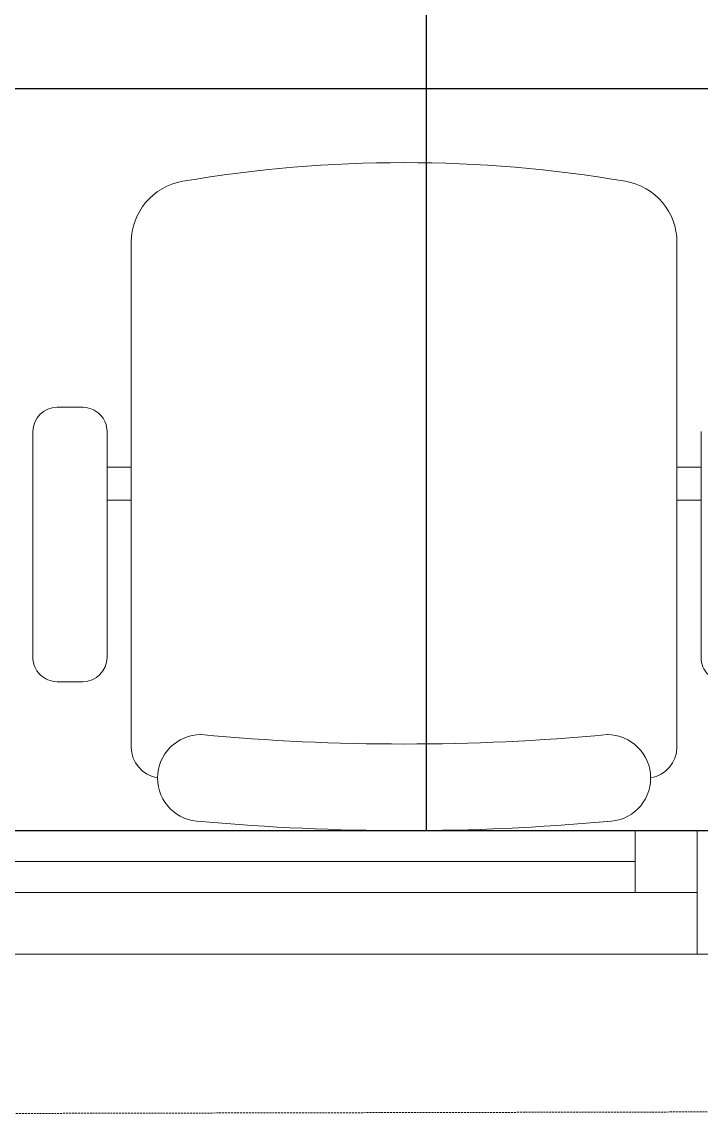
# Model space of a CAD drawing. Extents: x -12260 to 57327, y -29287 to 19916.
# Drawn here: x 26419 to 26968, y -13060 to -12176 of the extents above; entities that cross this region are included whole.
import ezdxf

# ---------------------------------------------------------------- set-up
doc = ezdxf.new("R2010")
doc.units = 0
doc.header["$LTSCALE"] = 0.25
doc.linetypes.add('01-First Floor-FUR$0$HIDDEN', pattern=[9.525, 6.35, -3.175])
doc.linetypes.add('DASHDOT', pattern=[25.4, 12.7, -6.35, 0, -6.35])
for name, color, linetype, lineweight in [('01-First Floor-FUR$0$Aluminum', 251, 'Continuous', 5), ('01-First Floor-FUR$0$LOADING', 253, 'Continuous', 5), ('01-First Floor-FUR$0$NEW Wall', 166, 'Continuous', 5), ('01-First Floor-FUR$0$Proj', 251, 'Continuous', 5), ('E-LITE-CLNG-CNDT', 6, 'DASHDOT', 35)]:
    doc.layers.add(name, color=color, linetype=linetype, lineweight=lineweight)
doc.layers.add('01-First Floor-FUR$0$FALSE CEILING', color=251, linetype='Continuous')

# ---------------------------------------------------------------- blocks, each defined once
blk = doc.blocks.new('*X119')
at = {"color": 0}
for p, q in [((5, 3), (5, 3)), ((5, 3), (5, 3)), ((5, 3), (5, 3)), ((5, 3), (5, 3)), ((5, 3), (5, 3)), ((5, 3), (5, 3)), ((5, 3), (5, 3)), ((5, 3), (5, 3)), ((5, 3), (5, 3)), ((5, 3), (5, 3)), ((5, 3), (5, 3)), ((5, 3), (5, 3)), ((5, 3), (5, 3)), ((5, 3), (5, 3)), ((5, 3), (5, 3)), ((5, 3), (5, 3)), ((5, 3), (5, 3)), ((5, 3), (5, 3)), ((5, 3), (5, 3)), ((5, 3), (5, 3)), ((5, 3), (5, 3)), ((5, 3), (5, 3)), ((5, 3), (5, 3)), ((5, 3), (5, 3)), ((5, 3), (5, 3)), ((5, 3), (5, 3)), ((5, 3), (5, 3)), ((5, 3), (5, 3)), ((5, 3), (5, 3)), ((5, 3), (5, 3)), ((5, 3), (5, 3)), ((5, 3), (5, 3)), ((5, 3), (5, 3)), ((5, 3), (5, 3)), ((5, 3), (5, 3)), ((5, 3), (5, 3)), ((5, 3), (5, 3)), ((5, 3), (5, 3)), ((5, 3), (5, 3)), ((5, 3), (5, 3)), ((5, 3), (5, 3)), ((5, 3), (5, 3)), ((5, 3), (5, 3)), ((5, 3), (5, 3)), ((5, 3), (5, 3)), ((5, 3), (5, 3)), ((5, 3), (5, 3)), ((5, 3), (5, 3)), ((5, 3), (5, 3)), ((5, 3), (5, 3)), ((5, 3), (5, 3)), ((5, 3), (5, 3)), ((5, 3), (5, 3)), ((5, 3), (5, 3)), ((5, 3), (5, 3)), ((5, 3), (5, 3)), ((5, 3), (5, 3)), ((5, 3), (5, 3)), ((5, 3), (5, 3)), ((5, 3), (5, 3)), ((5, 3), (5, 3)), ((5, 3), (5, 3)), ((5, 3), (5, 3)), ((5, 3), (5, 3)), ((5, 3), (5, 3)), ((5, 3), (5, 3)), ((6, 3), (5, 3)), ((5, 3), (5, 3)), ((6, 3), (5, 3)), ((5, 3), (5, 3)), ((6, 3), (5, 3)), ((5, 3), (5, 3)), ((6, 3), (5, 3)), ((5, 3), (5, 3)), ((5, 3), (5, 3)), ((5, 3), (5, 3)), ((5, 3), (5, 3)), ((5, 3), (5, 3)), ((5, 3), (5, 3)), ((5, 3), (5, 3)), ((5, 3), (5, 3)), ((5, 3), (5, 3)), ((5, 3), (5, 3)), ((5, 3), (5, 3)), ((5, 3), (5, 3)), ((5, 3), (5, 3)), ((5, 3), (5, 3)), ((5, 3), (5, 3)), ((5, 3), (5, 3)), ((5, 3), (5, 3)), ((5, 3), (5, 3)), ((5, 3), (5, 3)), ((5, 3), (5, 3)), ((5, 3), (5, 3)), ((5, 3), (5, 3)), ((5, 3), (5, 3)), ((6, 3), (6, 3)), ((6, 3), (6, 3)), ((6, 3), (6, 3)), ((6, 3), (6, 3)), ((6, 3), (6, 3)), ((6, 3), (6, 3)), ((6, 3), (6, 3)), ((6, 3), (6, 3)), ((6, 3), (6, 3)), ((6, 3), (6, 3)), ((6, 3), (6, 3)), ((6, 3), (6, 3)), ((6, 3), (6, 3)), ((6, 3), (6, 3)), ((6, 3), (6, 3)), ((6, 3), (6, 3)), ((6, 3), (6, 3)), ((6, 3), (6, 3)), ((6, 3), (6, 3)), ((6, 3), (6, 3)), ((6, 3), (6, 3)), ((6, 3), (6, 3)), ((6, 3), (6, 3)), ((6, 3), (6, 3)), ((6, 3), (6, 3)), ((6, 3), (6, 3)), ((6, 3), (6, 3)), ((6, 3), (6, 3)), ((6, 3), (6, 3)), ((6, 3), (6, 3)), ((6, 3), (6, 3)), ((6, 3), (6, 3)), ((6, 3), (6, 3)), ((6, 3), (6, 3)), ((6, 3), (6, 3)), ((6, 3), (6, 3)), ((6, 3), (6, 3)), ((6, 3), (6, 3)), ((6, 3), (6, 3)), ((6, 3), (6, 3)), ((6, 3), (6, 3)), ((6, 3), (6, 3)), ((6, 3), (6, 3)), ((6, 3), (6, 3)), ((6, 3), (6, 3)), ((6, 3), (6, 3)), ((6, 3), (6, 3)), ((6, 3), (6, 3)), ((6, 3), (6, 3)), ((6, 3), (6, 3)), ((6, 3), (6, 3)), ((6, 3), (6, 3)), ((6, 3), (6, 3)), ((6, 3), (6, 3)), ((6, 3), (6, 3)), ((6, 3), (6, 3)), ((6, 3), (6, 3)), ((6, 3), (6, 3)), ((6, 3), (6, 3)), ((6, 3), (6, 3)), ((6, 3), (6, 3)), ((6, 3), (6, 3)), ((6, 3), (6, 3)), ((6, 3), (6, 3)), ((6, 3), (6, 3)), ((6, 3), (6, 3)), ((6, 3), (6, 3)), ((6, 3), (6, 3)), ((6, 3), (6, 3)), ((6, 3), (6, 3)), ((6, 3), (6, 3)), ((6, 3), (6, 3)), ((6, 3), (6, 3)), ((6, 3), (6, 3)), ((6, 3), (6, 3)), ((6, 3), (6, 3)), ((6, 3), (6, 3)), ((6, 3), (6, 3)), ((6, 3), (6, 3)), ((6, 3), (6, 3)), ((6, 3), (6, 3)), ((6, 3), (6, 3)), ((6, 3), (6, 3)), ((6, 3), (6, 3)), ((6, 3), (6, 3)), ((6, 3), (6, 3)), ((6, 3), (6, 3)), ((6, 3), (6, 3)), ((6, 3), (6, 3)), ((6, 3), (6, 3)), ((6, 3), (6, 3)), ((6, 3), (6, 3)), ((6, 3), (6, 3)), ((6, 3), (6, 3)), ((6, 3), (6, 3)), ((6, 3), (6, 3)), ((6, 3), (6, 3)), ((6, 3), (6, 3)), ((6, 3), (6, 3)), ((6, 3), (6, 3)), ((6, 3), (6, 3)), ((6, 3), (6, 3)), ((6, 3), (6, 3)), ((6, 3), (6, 3)), ((6, 3), (6, 3)), ((6, 3), (6, 3)), ((6, 3), (6, 3)), ((6, 3), (6, 3)), ((6, 3), (6, 3)), ((6, 3), (6, 3)), ((6, 3), (6, 3)), ((6, 3), (6, 3)), ((6, 3), (6, 3)), ((6, 3), (6, 3)), ((6, 3), (6, 3)), ((6, 3), (6, 3)), ((6, 3), (6, 3)), ((6, 3), (6, 3)), ((6, 3), (6, 3)), ((6, 3), (6, 3)), ((6, 3), (6, 3)), ((6, 3), (6, 3)), ((6, 3), (6, 3)), ((6, 3), (6, 3)), ((6, 3), (6, 3)), ((6, 3), (6, 3)), ((6, 3), (6, 3)), ((6, 3), (6, 3)), ((6, 3), (6, 3)), ((6, 3), (6, 3)), ((6, 3), (6, 3)), ((6, 3), (6, 3)), ((6, 3), (6, 3)), ((6, 3), (6, 3)), ((6, 3), (6, 3)), ((6, 3), (6, 3)), ((6, 3), (6, 3)), ((6, 3), (6, 3)), ((6, 3), (6, 3)), ((6, 3), (6, 3)), ((6, 3), (6, 3)), ((6, 3), (6, 3)), ((6, 3), (6, 3)), ((6, 3), (6, 3)), ((6, 3), (6, 3)), ((6, 3), (6, 3)), ((6, 3), (6, 3)), ((6, 3), (6, 3)), ((6, 3), (6, 3)), ((6, 3), (6, 3)), ((6, 3), (6, 3)), ((6, 3), (6, 3)), ((6, 3), (6, 3)), ((6, 3), (6, 3)), ((6, 3), (6, 3)), ((6, 3), (6, 3)), ((6, 3), (6, 3)), ((6, 3), (6, 3)), ((6, 3), (6, 3)), ((6, 3), (6, 3)), ((6, 3), (6, 3)), ((6, 3), (6, 3)), ((6, 3), (6, 3)), ((6, 3), (6, 3)), ((6, 3), (6, 3)), ((6, 3), (6, 3)), ((6, 3), (6, 3)), ((6, 3), (6, 3)), ((6, 3), (6, 3)), ((6, 3), (6, 3)), ((6, 3), (6, 3)), ((6, 3), (6, 3)), ((6, 3), (6, 3)), ((6, 3), (6, 3)), ((6, 3), (6, 3)), ((6, 3), (6, 3)), ((6, 3), (6, 3)), ((6, 3), (6, 3)), ((6, 3), (6, 3)), ((6, 3), (6, 3)), ((6, 3), (6, 3)), ((6, 3), (6, 3)), ((6, 3), (6, 3)), ((6, 3), (6, 3)), ((6, 3), (6, 3)), ((6, 3), (6, 3)), ((6, 3), (6, 3)), ((6, 3), (6, 3)), ((6, 3), (6, 3)), ((6, 3), (6, 3)), ((6, 3), (6, 3)), ((6, 3), (6, 3)), ((6, 3), (6, 3)), ((6, 3), (6, 3)), ((6, 3), (6, 3)), ((6, 3), (6, 3)), ((6, 3), (6, 3)), ((6, 3), (6, 3)), ((6, 3), (6, 3)), ((6, 3), (6, 3)), ((6, 3), (6, 3)), ((6, 3), (6, 3)), ((6, 3), (6, 3)), ((6, 3), (6, 3)), ((6, 3), (5, 3)), ((6, 3), (5, 3)), ((6, 3), (5, 3)), ((6, 3), (5, 3)), ((6, 3), (5, 3)), ((6, 3), (6, 3)), ((6, 3), (6, 3)), ((6, 3), (6, 3)), ((6, 3), (6, 3)), ((6, 3), (6, 3)), ((6, 3), (6, 3)), ((6, 3), (6, 3)), ((6, 3), (6, 3)), ((6, 3), (6, 3)), ((6, 3), (6, 3)), ((6, 3), (6, 3)), ((6, 3), (6, 3)), ((6, 3), (6, 3)), ((6, 3), (6, 3)), ((6, 3), (6, 3)), ((6, 3), (6, 3)), ((6, 3), (6, 3)), ((6, 3), (6, 3)), ((6, 3), (6, 3)), ((6, 3), (6, 3)), ((6, 3), (6, 3)), ((6, 3), (6, 3)), ((6, 3), (6, 3)), ((6, 3), (6, 3)), ((6, 3), (6, 3)), ((6, 3), (6, 3)), ((6, 3), (6, 3)), ((6, 3), (6, 3)), ((6, 3), (6, 3)), ((6, 3), (6, 3)), ((6, 3), (6, 3)), ((6, 3), (6, 3)), ((6, 3), (6, 3)), ((6, 3), (6, 3)), ((6, 3), (6, 3)), ((6, 3), (6, 3)), ((6, 3), (6, 3)), ((6, 3), (6, 3)), ((6, 3), (6, 3)), ((6, 3), (6, 3)), ((6, 3), (6, 3)), ((6, 3), (6, 3)), ((6, 3), (6, 3)), ((6, 3), (6, 3)), ((6, 3), (6, 3)), ((6, 3), (6, 3)), ((6, 3), (6, 3)), ((6, 3), (6, 3)), ((6, 3), (6, 3)), ((6, 3), (6, 3)), ((6, 3), (6, 3)), ((6, 3), (6, 3)), ((6, 3), (6, 3)), ((6, 3), (6, 3)), ((6, 3), (6, 3)), ((6, 3), (6, 3)), ((6, 3), (6, 3)), ((6, 3), (6, 3)), ((6, 3), (6, 3)), ((6, 3), (6, 3)), ((6, 3), (6, 3)), ((6, 3), (6, 3)), ((6, 3), (6, 3)), ((6, 3), (6, 3)), ((6, 3), (6, 3)), ((6, 3), (6, 3)), ((6, 3), (6, 3)), ((6, 3), (6, 3)), ((6, 3), (6, 3)), ((6, 3), (6, 3)), ((6, 3), (6, 3)), ((6, 3), (6, 3)), ((6, 3), (6, 3)), ((6, 3), (6, 3)), ((6, 3), (6, 3)), ((6, 3), (6, 3)), ((6, 3), (6, 3)), ((6, 3), (6, 3)), ((6, 3), (6, 3)), ((6, 3), (6, 3)), ((6, 3), (6, 3)), ((6, 3), (6, 3)), ((6, 3), (6, 3)), ((6, 3), (6, 3)), ((6, 3), (6, 3)), ((6, 3), (6, 3)), ((6, 3), (6, 3)), ((6, 3), (6, 3)), ((6, 3), (6, 3)), ((6, 3), (6, 3)), ((6, 3), (6, 3)), ((6, 3), (6, 3)), ((6, 3), (6, 3)), ((6, 3), (6, 3)), ((6, 3), (6, 3)), ((6, 3), (6, 3)), ((6, 3), (6, 3)), ((6, 3), (6, 3)), ((6, 3), (6, 3)), ((6, 3), (6, 3)), ((6, 3), (6, 3)), ((6, 3), (6, 3)), ((6, 3), (6, 3)), ((6, 3), (6, 3)), ((6, 3), (6, 3)), ((6, 3), (6, 3)), ((6, 3), (6, 3)), ((6, 3), (6, 3)), ((6, 3), (6, 3)), ((6, 3), (6, 3)), ((6, 3), (6, 3)), ((6, 3), (6, 3)), ((6, 3), (6, 3)), ((6, 3), (6, 3)), ((6, 3), (6, 3)), ((6, 3), (6, 3)), ((6, 3), (6, 3)), ((6, 3), (6, 3)), ((6, 3), (6, 3)), ((6, 3), (6, 3)), ((6, 3), (6, 3)), ((6, 3), (6, 3)), ((6, 3), (6, 3)), ((6, 3), (6, 3)), ((6, 3), (6, 3)), ((6, 3), (6, 3)), ((6, 3), (6, 3)), ((6, 3), (6, 3)), ((6, 3), (6, 3)), ((6, 3), (6, 3)), ((6, 3), (6, 3)), ((6, 3), (6, 3)), ((6, 3), (6, 3)), ((6, 3), (6, 3)), ((6, 3), (6, 3)), ((6, 3), (6, 3)), ((6, 3), (6, 3)), ((6, 3), (6, 3)), ((6, 3), (6, 3)), ((6, 3), (6, 3)), ((6, 3), (6, 3)), ((6, 3), (6, 3)), ((6, 3), (6, 3)), ((6, 3), (6, 3)), ((6, 3), (6, 3)), ((6, 3), (6, 3)), ((6, 3), (6, 3)), ((6, 3), (6, 3)), ((6, 3), (6, 3)), ((6, 3), (6, 3)), ((6, 3), (6, 3)), ((6, 3), (6, 3)), ((6, 3), (6, 3)), ((6, 3), (6, 3)), ((6, 3), (6, 3)), ((6, 3), (6, 3)), ((6, 3), (6, 3)), ((6, 3), (6, 3)), ((6, 3), (6, 3)), ((6, 3), (6, 3)), ((6, 3), (6, 3)), ((6, 3), (6, 3)), ((6, 3), (6, 3)), ((6, 3), (6, 3)), ((6, 3), (6, 3)), ((6, 3), (6, 3)), ((6, 3), (6, 3)), ((6, 3), (6, 3)), ((6, 3), (6, 3)), ((6, 3), (6, 3)), ((6, 3), (6, 3)), ((6, 3), (6, 3)), ((6, 3), (6, 3)), ((6, 3), (6, 3)), ((6, 3), (6, 3)), ((6, 3), (6, 3)), ((6, 3), (6, 3)), ((6, 3), (6, 3)), ((6, 3), (6, 3)), ((6, 3), (6, 3)), ((6, 3), (6, 3)), ((6, 3), (6, 3)), ((6, 3), (6, 3)), ((6, 3), (6, 3)), ((6, 3), (6, 3)), ((6, 3), (6, 3)), ((6, 3), (6, 3)), ((6, 3), (6, 3)), ((6, 3), (6, 3)), ((6, 3), (6, 3)), ((6, 3), (6, 3)), ((6, 3), (6, 3)), ((6, 3), (6, 3)), ((6, 3), (6, 3)), ((6, 3), (6, 3)), ((6, 3), (6, 3)), ((6, 3), (6, 3)), ((6, 3), (6, 3)), ((6, 3), (6, 3)), ((6, 3), (6, 3)), ((6, 3), (6, 3)), ((6, 3), (6, 3)), ((6, 3), (6, 3)), ((6, 3), (6, 3)), ((6, 3), (6, 3)), ((6, 3), (6, 3)), ((6, 3), (6, 3)), ((6, 3), (6, 3)), ((6, 3), (6, 3)), ((6, 3), (6, 3)), ((6, 3), (6, 3)), ((6, 3), (6, 3)), ((6, 3), (6, 3)), ((6, 3), (6, 3)), ((6, 3), (6, 3)), ((6, 3), (6, 3)), ((6, 3), (6, 3)), ((6, 3), (6, 3)), ((6, 3), (6, 3)), ((6, 3), (6, 3)), ((6, 3), (6, 3)), ((6, 3), (6, 3)), ((6, 3), (6, 3)), ((6, 3), (6, 3)), ((6, 3), (6, 3)), ((6, 3), (6, 3)), ((6, 3), (6, 3)), ((6, 3), (6, 3)), ((6, 3), (6, 3)), ((6, 3), (6, 3)), ((6, 3), (6, 3)), ((6, 3), (6, 3)), ((6, 3), (6, 3)), ((6, 3), (6, 3)), ((6, 3), (6, 3)), ((6, 3), (6, 3)), ((6, 3), (6, 3)), ((6, 3), (6, 3)), ((6, 3), (6, 3)), ((6, 3), (6, 3)), ((6, 3), (6, 3)), ((6, 3), (6, 3)), ((6, 3), (6, 3)), ((6, 3), (6, 3)), ((6, 3), (6, 3)), ((6, 3), (6, 3)), ((6, 3), (6, 3)), ((6, 3), (6, 3)), ((6, 3), (6, 3)), ((6, 3), (6, 3)), ((6, 3), (6, 3)), ((6, 3), (6, 3)), ((6, 3), (6, 3)), ((6, 3), (6, 3)), ((6, 3), (6, 3)), ((6, 3), (6, 3)), ((6, 3), (6, 3)), ((6, 3), (6, 3)), ((6, 3), (6, 3)), ((6, 3), (6, 3)), ((6, 3), (6, 3)), ((6, 3), (6, 3)), ((6, 3), (6, 3)), ((6, 3), (6, 3)), ((6, 3), (6, 3)), ((6, 3), (6, 3)), ((6, 3), (6, 3)), ((6, 3), (6, 3)), ((6, 3), (6, 3)), ((6, 3), (6, 3)), ((6, 3), (6, 3)), ((6, 3), (6, 3)), ((6, 3), (6, 3)), ((6, 3), (6, 3)), ((6, 3), (6, 3)), ((6, 3), (6, 3)), ((6, 3), (6, 3)), ((6, 3), (6, 3)), ((6, 3), (6, 3)), ((6, 3), (6, 3)), ((6, 3), (6, 3)), ((6, 3), (6, 3)), ((6, 3), (6, 3)), ((6, 3), (6, 3)), ((6, 3), (6, 3)), ((6, 3), (6, 3)), ((6, 3), (6, 3)), ((6, 3), (6, 3)), ((6, 3), (6, 3)), ((6, 3), (6, 3)), ((6, 3), (6, 3)), ((6, 3), (6, 3)), ((6, 3), (6, 3)), ((6, 3), (6, 3)), ((6, 3), (6, 3)), ((6, 3), (6, 3)), ((6, 3), (6, 3)), ((6, 3), (6, 3)), ((6, 3), (6, 3)), ((6, 3), (6, 3)), ((6, 3), (6, 3)), ((6, 3), (6, 3)), ((6, 3), (6, 3)), ((6, 3), (6, 3)), ((6, 3), (6, 3)), ((6, 3), (6, 3)), ((6, 3), (6, 3)), ((6, 3), (6, 3)), ((6, 3), (6, 3)), ((6, 3), (6, 3)), ((6, 3), (6, 3)), ((6, 3), (6, 3)), ((6, 3), (6, 3)), ((6, 3), (6, 3)), ((6, 3), (6, 3)), ((6, 3), (6, 3)), ((6, 3), (6, 3))]:
    blk.add_line(p, q, dxfattribs=at)
blk = doc.blocks.new('*X120')
at = {"color": 0}
for p, q in [((13, 1), (13, 1)), ((13, 1), (13, 1)), ((13, 1), (13, 1)), ((13, 1), (13, 1)), ((13, 1), (13, 1)), ((13, 1), (13, 1)), ((13, 1), (13, 1)), ((13, 1), (13, 1)), ((13, 1), (13, 1)), ((13, 1), (13, 1)), ((13, 1), (13, 1)), ((13, 1), (13, 1)), ((13, 1), (13, 1)), ((13, 1), (13, 1)), ((13, 1), (13, 1)), ((13, 1), (14, 1)), ((13, 1), (14, 1)), ((13, 1), (14, 1)), ((13, 1), (13, 1)), ((13, 1), (13, 1)), ((13, 1), (13, 1)), ((13, 1), (13, 1)), ((13, 1), (13, 1)), ((13, 1), (13, 1)), ((13, 1), (13, 1)), ((13, 1), (13, 1)), ((13, 1), (13, 1)), ((13, 1), (13, 1)), ((13, 1), (13, 1)), ((13, 1), (13, 1)), ((13, 1), (13, 1)), ((13, 1), (13, 1)), ((13, 1), (13, 1)), ((13, 1), (13, 1)), ((13, 1), (13, 1)), ((13, 1), (13, 1)), ((13, 1), (13, 1)), ((13, 1), (13, 1)), ((13, 1), (13, 1)), ((13, 1), (13, 1)), ((13, 1), (13, 1)), ((13, 1), (13, 1)), ((13, 1), (13, 1)), ((13, 1), (13, 1)), ((13, 1), (13, 1)), ((13, 1), (13, 1)), ((13, 1), (13, 1)), ((13, 1), (13, 1)), ((13, 1), (13, 1)), ((13, 1), (13, 1)), ((13, 1), (13, 1)), ((13, 1), (13, 1)), ((13, 1), (13, 1)), ((13, 1), (13, 1)), ((13, 1), (13, 1)), ((13, 1), (13, 1)), ((13, 1), (13, 1)), ((13, 1), (13, 1)), ((13, 1), (13, 1)), ((13, 1), (13, 1)), ((13, 1), (13, 1)), ((13, 1), (13, 1)), ((13, 1), (13, 1)), ((13, 1), (13, 1)), ((13, 1), (13, 1)), ((13, 1), (13, 1)), ((13, 1), (13, 1)), ((13, 1), (13, 1)), ((13, 1), (13, 1)), ((13, 1), (13, 1)), ((13, 1), (13, 1)), ((13, 1), (13, 1)), ((13, 1), (13, 1)), ((13, 1), (13, 1)), ((13, 1), (13, 1)), ((13, 1), (13, 1)), ((13, 1), (13, 1)), ((13, 1), (13, 1)), ((13, 1), (13, 1)), ((13, 1), (13, 1)), ((13, 1), (13, 1)), ((13, 1), (13, 1)), ((13, 1), (13, 1)), ((13, 1), (13, 1)), ((13, 1), (13, 1)), ((13, 1), (13, 1)), ((13, 1), (13, 1)), ((13, 1), (13, 1)), ((13, 1), (13, 1)), ((13, 1), (13, 1)), ((13, 1), (13, 1)), ((13, 1), (13, 1)), ((13, 1), (13, 1)), ((13, 1), (13, 1)), ((13, 1), (13, 1)), ((13, 1), (13, 1)), ((13, 1), (13, 1)), ((13, 1), (13, 1)), ((13, 1), (13, 1)), ((13, 1), (13, 1)), ((13, 1), (13, 1)), ((13, 1), (13, 1)), ((13, 1), (13, 1)), ((13, 1), (13, 1)), ((13, 1), (13, 1)), ((13, 1), (13, 1)), ((13, 1), (13, 1)), ((13, 1), (13, 1)), ((13, 1), (13, 1)), ((13, 1), (13, 1)), ((13, 1), (13, 1)), ((13, 1), (13, 1)), ((13, 1), (13, 1)), ((13, 1), (13, 1)), ((13, 1), (13, 1)), ((13, 1), (13, 1)), ((13, 1), (13, 1)), ((13, 1), (13, 1)), ((13, 1), (13, 1)), ((13, 1), (13, 1)), ((13, 1), (13, 1)), ((13, 1), (13, 1)), ((13, 1), (13, 1)), ((13, 1), (14, 1)), ((13, 0), (13, 0)), ((13, 0), (13, 0)), ((13, 0), (13, 0)), ((13, 0), (13, 0)), ((13, 0), (13, 0)), ((13, 0), (13, 0)), ((13, 0), (13, 0)), ((13, 0), (13, 0)), ((13, 0), (13, 0)), ((13, 0), (13, 0)), ((13, 0), (13, 0)), ((13, 0), (13, 0)), ((13, 0), (13, 0)), ((13, 0), (13, 0)), ((13, 0), (13, 0)), ((13, 0), (13, 0)), ((13, 0), (13, 0)), ((13, 0), (13, 0)), ((13, 0), (13, 0)), ((13, 0), (13, 0)), ((13, 0), (13, 0)), ((13, 0), (13, 0)), ((13, 0), (13, 0)), ((13, 0), (13, 0)), ((13, 0), (13, 0)), ((13, 0), (13, 0)), ((13, 0), (13, 0)), ((13, 0), (13, 0)), ((13, 0), (13, 0)), ((13, 0), (13, 0)), ((13, 0), (13, 0)), ((13, 0), (13, 0)), ((13, 0), (13, 0)), ((13, 0), (13, 0)), ((13, 0), (13, 0)), ((13, 0), (13, 0)), ((13, 0), (13, 0)), ((13, 0), (13, 0)), ((13, 0), (13, 0)), ((13, 0), (13, 0)), ((13, 0), (13, 0)), ((13, 0), (13, 0)), ((13, 0), (13, 0)), ((13, 0), (13, 0)), ((13, 0), (13, 0)), ((13, 0), (13, 0)), ((13, 0), (13, 0)), ((13, 0), (13, 0)), ((13, 0), (14, 0)), ((13, 0), (14, 0)), ((13, 0), (13, 0)), ((13, 0), (14, 0)), ((14, 1), (14, 1)), ((14, 1), (14, 1)), ((14, 1), (14, 1)), ((14, 1), (14, 1)), ((14, 1), (14, 1)), ((14, 1), (14, 1)), ((14, 1), (14, 1)), ((14, 1), (14, 1)), ((14, 1), (14, 1)), ((14, 1), (14, 1)), ((14, 1), (14, 1)), ((14, 1), (14, 1)), ((14, 1), (14, 1)), ((14, 1), (14, 1)), ((14, 1), (14, 1)), ((14, 1), (14, 1)), ((14, 1), (14, 1)), ((14, 1), (14, 1)), ((14, 1), (14, 1)), ((14, 1), (14, 1)), ((14, 1), (14, 1)), ((14, 1), (14, 1)), ((14, 1), (14, 1)), ((14, 1), (14, 1)), ((14, 1), (14, 1)), ((14, 1), (14, 1)), ((14, 1), (14, 1)), ((14, 1), (14, 1)), ((14, 1), (14, 1)), ((14, 1), (14, 1)), ((14, 1), (14, 1)), ((14, 1), (14, 1)), ((14, 1), (14, 1)), ((14, 1), (14, 1)), ((14, 1), (14, 1)), ((14, 1), (14, 1)), ((14, 1), (14, 1)), ((14, 1), (14, 1)), ((14, 1), (14, 1)), ((14, 1), (14, 1)), ((14, 1), (14, 1)), ((14, 1), (14, 1)), ((14, 1), (14, 1)), ((14, 1), (14, 1)), ((14, 1), (14, 1)), ((14, 1), (14, 1)), ((14, 1), (14, 1)), ((14, 1), (14, 1)), ((14, 1), (14, 1)), ((14, 1), (14, 1)), ((14, 1), (14, 1)), ((14, 1), (14, 1)), ((14, 1), (14, 1)), ((14, 1), (14, 1)), ((14, 1), (14, 1)), ((14, 1), (14, 1)), ((14, 1), (14, 1)), ((14, 1), (14, 1)), ((14, 1), (14, 1)), ((14, 1), (14, 1)), ((14, 1), (14, 1)), ((14, 1), (14, 1)), ((14, 1), (14, 1)), ((14, 1), (14, 1)), ((14, 1), (14, 1)), ((14, 1), (14, 1)), ((14, 1), (14, 1)), ((14, 1), (14, 1)), ((14, 1), (14, 1)), ((14, 1), (14, 1)), ((14, 1), (14, 1)), ((14, 1), (14, 1)), ((14, 1), (14, 1)), ((14, 1), (14, 1)), ((14, 1), (14, 1)), ((14, 1), (14, 1)), ((14, 1), (14, 1)), ((14, 1), (14, 1)), ((14, 1), (14, 1)), ((14, 1), (14, 1)), ((14, 1), (14, 1)), ((14, 1), (14, 1)), ((14, 1), (14, 1)), ((14, 1), (14, 1)), ((14, 1), (14, 1)), ((14, 1), (14, 1)), ((14, 1), (14, 1)), ((14, 1), (14, 1)), ((14, 1), (14, 1)), ((14, 1), (14, 1)), ((14, 1), (14, 1)), ((14, 1), (14, 1)), ((14, 1), (14, 1)), ((14, 1), (14, 1)), ((14, 0), (14, 0)), ((14, 0), (14, 0)), ((14, 0), (14, 0)), ((14, 0), (14, 0)), ((14, 0), (14, 0)), ((14, 0), (14, 0)), ((14, 0), (14, 0)), ((14, 0), (14, 0)), ((14, 0), (14, 0)), ((14, 0), (14, 0)), ((14, 0), (14, 0)), ((14, 0), (14, 0)), ((14, 0), (14, 0)), ((14, 0), (14, 0)), ((14, 0), (14, 0)), ((14, 0), (14, 0)), ((14, 0), (14, 0)), ((14, 0), (14, 0)), ((14, 0), (14, 0)), ((14, 0), (14, 0)), ((14, 0), (14, 0)), ((14, 0), (14, 0)), ((14, 0), (14, 0)), ((14, 0), (14, 0)), ((14, 0), (14, 0)), ((14, 0), (14, 0)), ((14, 0), (14, 0)), ((14, 0), (14, 0)), ((14, 0), (14, 0)), ((14, 0), (14, 0)), ((14, 0), (14, 0)), ((14, 0), (14, 0)), ((14, 0), (14, 0)), ((14, 0), (14, 0)), ((14, 0), (14, 0)), ((14, 0), (14, 0)), ((14, 0), (14, 0)), ((14, 0), (14, 0)), ((14, 0), (14, 0)), ((14, 0), (14, 0)), ((14, 0), (14, 0)), ((14, 0), (14, 0)), ((14, 0), (14, 0)), ((14, 0), (14, 0)), ((14, 0), (14, 0)), ((14, 0), (14, 0)), ((14, 0), (14, 0)), ((14, 0), (14, 0)), ((13, 0), (13, 0)), ((13, 0), (14, 0)), ((13, 0), (13, 0)), ((13, 0), (14, 0)), ((13, 0), (13, 0)), ((13, 0), (14, 0)), ((13, 0), (13, 0)), ((13, 0), (13, 0)), ((13, 0), (13, 0)), ((13, 0), (13, 0)), ((13, 0), (14, 0)), ((13, 0), (13, 0)), ((13, 0), (14, 0)), ((13, 0), (13, 0)), ((13, 0), (14, 0)), ((13, 0), (13, 0)), ((13, 0), (14, 0)), ((13, 0), (13, 0)), ((13, 0), (14, 0)), ((13, 0), (13, 0)), ((13, 0), (14, 0)), ((13, 0), (13, 0)), ((13, 0), (14, 0)), ((13, 0), (13, 0)), ((13, 0), (13, 0)), ((13, 0), (13, 0)), ((13, 0), (14, 0)), ((13, 0), (13, 0)), ((13, 0), (14, 0)), ((13, 0), (13, 0)), ((13, 0), (14, 0)), ((13, 0), (13, 0)), ((13, 0), (14, 0)), ((13, 0), (13, 0)), ((13, 0), (13, 0)), ((13, 0), (13, 0)), ((13, 0), (13, 0)), ((13, 0), (13, 0)), ((13, 0), (13, 0)), ((13, 0), (13, 0)), ((13, 0), (13, 0)), ((13, 0), (13, 0)), ((13, 0), (13, 0)), ((13, 0), (13, 0)), ((13, 0), (13, 0)), ((13, 0), (13, 0)), ((13, 0), (13, 0)), ((13, 0), (13, 0)), ((13, 0), (13, 0)), ((13, 0), (13, 0)), ((13, 0), (13, 0)), ((13, 0), (13, 0)), ((13, 0), (13, 0)), ((13, 0), (13, 0)), ((13, 0), (13, 0)), ((13, 0), (13, 0)), ((13, 0), (13, 0)), ((13, 0), (13, 0)), ((13, 0), (13, 0)), ((13, 0), (13, 0)), ((13, 0), (13, 0)), ((13, 0), (13, 0)), ((13, 0), (13, 0)), ((13, 0), (13, 0)), ((13, -1), (13, -1)), ((13, -1), (13, -1)), ((13, -1), (13, -1)), ((13, -1), (13, -1)), ((13, -1), (13, -1)), ((13, -1), (14, -1)), ((13, -1), (13, -1)), ((14, 0), (14, 0)), ((14, 0), (14, 0)), ((14, 0), (14, 0)), ((14, 0), (14, 0)), ((14, 0), (14, 0)), ((14, 0), (14, 0)), ((14, 0), (14, 0)), ((14, 0), (14, 0)), ((14, 0), (14, 0)), ((14, 0), (14, 0)), ((14, 0), (14, 0)), ((14, 0), (14, 0)), ((14, 0), (14, 0)), ((14, 0), (14, 0)), ((14, 0), (14, 0)), ((13, 0), (14, 0)), ((14, 0), (14, 0)), ((14, 0), (14, 0)), ((14, 0), (14, 0)), ((14, 0), (14, 0)), ((14, 0), (14, 0)), ((14, 0), (14, 0)), ((14, 0), (14, 0)), ((14, 0), (14, 0)), ((14, 0), (14, 0)), ((14, 0), (14, 0)), ((14, 0), (14, 0)), ((14, 0), (14, 0)), ((14, 0), (14, 0)), ((14, 0), (14, 0)), ((14, 0), (14, 0)), ((14, 0), (14, 0)), ((14, 0), (14, 0)), ((14, 0), (14, 0)), ((14, 0), (14, 0)), ((14, 0), (14, 0)), ((14, 0), (14, 0)), ((14, 0), (14, 0)), ((14, 0), (14, 0)), ((14, 0), (14, 0)), ((14, 0), (14, 0)), ((14, 0), (14, 0)), ((14, 0), (14, 0)), ((14, 0), (14, 0)), ((14, 0), (14, 0)), ((14, 0), (14, 0)), ((14, 0), (14, 0)), ((14, 0), (14, 0)), ((14, 0), (14, 0)), ((14, 0), (14, 0)), ((14, -1), (14, -1)), ((14, -1), (14, -1)), ((14, -1), (14, -1)), ((14, -1), (14, -1)), ((14, -1), (14, -1))]:
    blk.add_line(p, q, dxfattribs=at)
blk = doc.blocks.new('01-First Floor-FUR$0$GF21018-P')
at = {"color": 0}
for p, q in [((-0.2207, 0.47563), (-0.2207, 0.0675)), ((0.22049, 0.47563), (0.22049, 0.0675)), ((-0.2806, 0.34221), (-0.25983, 0.34221)), ((-0.30021, 0.32259), (-0.30021, 0.14)), ((-0.24021, 0.32259), (-0.24021, 0.14)), ((0.24001, 0.32259), (0.24001, 0.14)), ((-0.24021, 0.29372), (-0.2207, 0.29372)), ((0.22049, 0.29372), (0.24001, 0.29372)), ((-0.24021, 0.26708), (-0.2207, 0.26708)), ((0.22049, 0.26708), (0.24001, 0.26708)), ((-0.2806, 0.12039), (-0.25983, 0.12039))]:
    blk.add_line(p, q, dxfattribs=at)
for points in [[(0.24001, 0.29372), (0.24001, 0.29372), (0.24001, 0.29372), (0.24001, 0.29372), (0.24001, 0.29372), (0.24001, 0.29372), (0.24001, 0.29372), (0.24001, 0.29372), (0.24001, 0.29372), (0.24001, 0.29372), (0.24001, 0.29372), (0.24001, 0.29372), (0.24001, 0.29372), (0.24001, 0.29372), (0.24001, 0.29372), (0.24001, 0.29372), (0.24001, 0.29372), (0.24001, 0.29372), (0.24001, 0.29372), (0.24001, 0.29372), (0.24001, 0.29372), (0.24001, 0.29372), (0.24001, 0.29372), (0.24001, 0.29372), (0.24001, 0.29372), (0.24001, 0.29372), (0.24001, 0.29372), (0.24001, 0.29372), (0.24001, 0.29372), (0.24001, 0.29372), (0.24001, 0.29372), (0.24001, 0.29372), (0.24001, 0.29372), (0.24001, 0.29372), (0.24001, 0.29372), (0.24001, 0.29372), (0.24001, 0.29372), (0.24001, 0.29372), (0.24001, 0.29372), (0.24001, 0.29372), (0.24001, 0.29372), (0.24001, 0.29372), (0.24001, 0.29372), (0.24001, 0.29372), (0.24001, 0.29372), (0.24001, 0.29372), (0.24001, 0.29372), (0.24001, 0.29372), (0.24001, 0.29372), (0.24001, 0.29372), (0.24001, 0.29372), (0.24001, 0.29372), (0.24001, 0.29372), (0.24001, 0.29372), (0.24001, 0.29372), (0.24001, 0.29372), (0.24001, 0.29372), (0.24001, 0.29372), (0.24001, 0.29372), (0.24001, 0.29372), (0.24001, 0.29372), (0.24001, 0.29372), (0.24001, 0.29372), (0.24001, 0.29372), (0.24001, 0.29372), (0.24001, 0.29372), (0.24001, 0.29372), (0.24001, 0.29372), (0.24001, 0.29372), (0.24001, 0.29372), (0.24001, 0.29372), (0.24001, 0.29372), (0.24001, 0.29372), (0.24001, 0.29372), (0.24001, 0.29372), (0.24001, 0.29372), (0.24001, 0.29372), (0.24001, 0.29372), (0.24001, 0.29372), (0.24001, 0.29372), (0.24001, 0.29372), (0.24001, 0.29372), (0.24001, 0.29372), (0.24001, 0.29372), (0.24001, 0.29372), (0.24001, 0.29372), (0.24001, 0.29372), (0.24001, 0.29372), (0.24001, 0.29372), (0.24001, 0.29372), (0.24001, 0.29372), (0.24001, 0.29372), (0.24001, 0.29372), (0.24001, 0.29372), (0.24001, 0.29372), (0.24001, 0.29372), (0.24001, 0.29372), (0.24001, 0.29372), (0.24001, 0.29372), (0.24001, 0.29372), (0.24001, 0.29372), (0.24001, 0.29372), (0.24001, 0.29372), (0.24001, 0.29372), (0.24001, 0.29372), (0.24001, 0.29372), (0.24001, 0.29372), (0.24001, 0.29372), (0.24001, 0.29372), (0.24001, 0.29372), (0.24001, 0.29372), (0.24001, 0.29372), (0.24001, 0.29372), (0.24001, 0.29372), (0.24001, 0.29372), (0.24001, 0.29372), (0.24001, 0.29372), (0.24001, 0.29372), (0.24001, 0.29372), (0.24001, 0.29372), (0.24001, 0.29372), (0.24001, 0.29372), (0.24001, 0.29372), (0.24001, 0.29372), (0.24001, 0.29372), (0.24001, 0.29372), (0.24001, 0.29372), (0.24001, 0.29372), (0.24001, 0.29372), (0.24001, 0.29372), (0.24001, 0.29372), (0.24001, 0.29372), (0.24001, 0.29372), (0.24001, 0.29372), (0.24001, 0.29372), (0.24001, 0.29372), (0.24001, 0.29372), (0.24001, 0.29372), (0.24001, 0.29372), (0.24001, 0.29372), (0.24001, 0.29372), (0.24001, 0.29372), (0.24001, 0.29372), (0.24001, 0.29372), (0.24001, 0.29372), (0.24001, 0.29372), (0.24001, 0.29372), (0.24001, 0.29372), (0.24001, 0.29372), (0.24001, 0.29372), (0.24001, 0.29372), (0.24001, 0.29372), (0.24001, 0.29372), (0.24001, 0.29372), (0.24001, 0.29372), (0.24001, 0.29372), (0.24001, 0.29372), (0.24001, 0.29372), (0.24001, 0.29372), (0.24001, 0.29372), (0.24001, 0.29372), (0.24001, 0.29372), (0.24001, 0.29372), (0.24001, 0.29372), (0.24001, 0.29372), (0.24001, 0.29372), (0.24001, 0.29372), (0.24001, 0.29372), (0.24001, 0.29372), (0.24001, 0.29372), (0.24001, 0.29372), (0.24001, 0.29372), (0.24001, 0.29372), (0.24001, 0.29372), (0.24001, 0.29372), (0.24001, 0.29372), (0.24001, 0.29372), (0.24001, 0.29372), (0.24001, 0.29372), (0.24001, 0.29372), (0.24001, 0.29372), (0.24001, 0.29372), (0.24001, 0.29372), (0.24001, 0.29372), (0.24001, 0.29372), (0.24001, 0.29372), (0.24001, 0.29372), (0.24001, 0.29372), (0.24001, 0.29372), (0.24001, 0.29372), (0.24001, 0.29372), (0.24001, 0.29372), (0.24001, 0.29372), (0.24001, 0.29372), (0.24001, 0.29372), (0.24001, 0.29372), (0.24001, 0.29372), (0.24001, 0.29372), (0.24001, 0.29372), (0.24001, 0.29372), (0.24001, 0.29372), (0.24001, 0.29372), (0.24001, 0.29372), (0.24001, 0.29372), (0.24001, 0.29372), (0.24001, 0.29372), (0.24001, 0.29372), (0.24001, 0.29372), (0.24001, 0.29372), (0.24001, 0.29372), (0.24001, 0.29372), (0.24001, 0.29372), (0.24001, 0.29372), (0.24001, 0.29372), (0.24001, 0.29372), (0.24001, 0.29372), (0.24001, 0.29372), (0.24001, 0.29372), (0.24001, 0.29372), (0.24001, 0.29372), (0.24001, 0.29372), (0.24001, 0.29372), (0.24001, 0.29372), (0.24001, 0.29372), (0.24001, 0.29372), (0.24001, 0.29372), (0.24001, 0.29372), (0.24001, 0.29372), (0.24001, 0.29372), (0.24001, 0.29372), (0.24001, 0.29372), (0.24001, 0.29372), (0.24001, 0.29372), (0.24001, 0.29372), (0.24001, 0.29372), (0.24001, 0.29372), (0.24001, 0.29372), (0.24001, 0.29372), (0.24001, 0.29372), (0.24001, 0.29372), (0.24001, 0.29372), (0.24001, 0.29372), (0.24001, 0.29372), (0.24001, 0.29372), (0.24001, 0.29372), (0.24001, 0.29372), (0.24001, 0.29372), (0.24001, 0.29372), (0.24001, 0.29372), (0.24001, 0.29372), (0.24001, 0.29372), (0.24001, 0.29372), (0.24001, 0.29372), (0.24001, 0.29372), (0.24001, 0.29372), (0.24001, 0.29372), (0.24001, 0.29372), (0.24001, 0.29372), (0.24001, 0.29372), (0.24001, 0.29372), (0.24001, 0.29372), (0.24001, 0.29372), (0.24001, 0.29372), (0.24001, 0.29372), (0.24001, 0.29372), (0.24001, 0.29372), (0.24001, 0.29372), (0.24001, 0.29372), (0.24001, 0.29372), (0.24001, 0.29372), (0.24001, 0.29372), (0.24001, 0.29372), (0.24001, 0.29372), (0.24001, 0.29372), (0.24001, 0.29372), (0.24001, 0.29372), (0.24001, 0.29372)], [(0.24001, 0.29372), (0.24001, 0.29372), (0.24001, 0.29372), (0.24001, 0.29372), (0.24001, 0.29372), (0.24001, 0.29372), (0.24001, 0.29372), (0.24001, 0.29372), (0.24001, 0.29372), (0.24001, 0.29372), (0.24001, 0.29372), (0.24001, 0.29372), (0.24001, 0.29372), (0.24001, 0.29372), (0.24001, 0.29372), (0.24001, 0.29372), (0.24001, 0.29372), (0.24001, 0.29372), (0.24001, 0.29372), (0.24001, 0.29372), (0.24001, 0.29372), (0.24001, 0.29372), (0.24001, 0.29372), (0.24001, 0.29372), (0.24001, 0.29372), (0.24001, 0.29372), (0.24001, 0.29372), (0.24001, 0.29372), (0.24001, 0.29372), (0.24001, 0.29372), (0.24001, 0.29372), (0.24001, 0.29372), (0.24001, 0.29372), (0.24001, 0.29372), (0.24001, 0.29372), (0.24001, 0.29372), (0.24001, 0.29372), (0.24001, 0.29372), (0.24001, 0.29372), (0.24001, 0.29372), (0.24001, 0.29372), (0.24001, 0.29372), (0.24001, 0.29372), (0.24001, 0.29372), (0.24001, 0.29372), (0.24001, 0.29372), (0.24001, 0.29372), (0.24001, 0.29372), (0.24001, 0.29372), (0.24001, 0.29372), (0.24001, 0.29372), (0.24001, 0.29372), (0.24001, 0.29372), (0.24001, 0.29372), (0.24001, 0.29372), (0.24001, 0.29372), (0.24001, 0.29372), (0.24001, 0.29372), (0.24001, 0.29372), (0.24001, 0.29372), (0.24001, 0.29372), (0.24001, 0.29372), (0.24001, 0.29372), (0.24001, 0.29372), (0.24001, 0.29372), (0.24001, 0.29372), (0.24001, 0.29372), (0.24001, 0.29372), (0.24001, 0.29372), (0.24001, 0.29372), (0.24001, 0.29372), (0.24001, 0.29372), (0.24001, 0.29372), (0.24001, 0.29372), (0.24001, 0.29372), (0.24001, 0.29372), (0.24001, 0.29372), (0.24001, 0.29372), (0.24001, 0.29372), (0.24001, 0.29372), (0.24001, 0.29372), (0.24001, 0.29372), (0.24001, 0.29372), (0.24001, 0.29372), (0.24001, 0.29372), (0.24001, 0.29372), (0.24001, 0.29372), (0.24001, 0.29372), (0.24001, 0.29372), (0.24001, 0.29372), (0.24001, 0.29372), (0.24001, 0.29372), (0.24001, 0.29372), (0.24001, 0.29372), (0.24001, 0.29372), (0.24001, 0.29372), (0.24001, 0.29372), (0.24001, 0.29372), (0.24001, 0.29372), (0.24001, 0.29372), (0.24001, 0.29372), (0.24001, 0.29372), (0.24001, 0.29372), (0.24001, 0.29372), (0.24001, 0.29372), (0.24001, 0.29372), (0.24001, 0.29372), (0.24001, 0.29372), (0.24001, 0.29372), (0.24001, 0.29372), (0.24001, 0.29372), (0.24001, 0.29372), (0.24001, 0.29372), (0.24001, 0.29372), (0.24001, 0.29372), (0.24001, 0.29372), (0.24001, 0.29372), (0.24001, 0.29372), (0.24001, 0.29372), (0.24001, 0.29372), (0.24001, 0.29372), (0.24001, 0.29372), (0.24001, 0.29372), (0.24001, 0.29372), (0.24001, 0.29372), (0.24001, 0.29372), (0.24001, 0.29372), (0.24001, 0.29372), (0.24001, 0.29372), (0.24001, 0.29372), (0.24001, 0.29372), (0.24001, 0.29372), (0.24001, 0.29372), (0.24001, 0.29372), (0.24001, 0.29372), (0.24001, 0.29372), (0.24001, 0.29372), (0.24001, 0.29372), (0.24001, 0.29372), (0.24001, 0.29372), (0.24001, 0.29372), (0.24001, 0.29372), (0.24001, 0.29372), (0.24001, 0.29372), (0.24001, 0.29372), (0.24001, 0.29372), (0.24001, 0.29372), (0.24001, 0.29372), (0.24001, 0.29372), (0.24001, 0.29372), (0.24001, 0.29372), (0.24001, 0.29372), (0.24001, 0.29372), (0.24001, 0.29372), (0.24001, 0.29372), (0.24001, 0.29372), (0.24001, 0.29372), (0.24001, 0.29372), (0.24001, 0.29372), (0.24001, 0.29372), (0.24001, 0.29372), (0.24001, 0.29372), (0.24001, 0.29372), (0.24001, 0.29372), (0.24001, 0.29372), (0.24001, 0.29372), (0.24001, 0.29372), (0.24001, 0.29372), (0.24001, 0.29372), (0.24001, 0.29372), (0.24001, 0.29372), (0.24001, 0.29372), (0.24001, 0.29372), (0.24001, 0.29372), (0.24001, 0.29372), (0.24001, 0.29372), (0.24001, 0.29372), (0.24001, 0.29372), (0.24001, 0.29372), (0.24001, 0.29372), (0.24001, 0.29372), (0.24001, 0.29372), (0.24001, 0.29372), (0.24001, 0.29372), (0.24001, 0.29372), (0.24001, 0.29372), (0.24001, 0.29372), (0.24001, 0.29372), (0.24001, 0.29372), (0.24001, 0.29372), (0.24001, 0.29372), (0.24001, 0.29372), (0.24001, 0.29372), (0.24001, 0.29372), (0.24001, 0.29372), (0.24001, 0.29372), (0.24001, 0.29372), (0.24001, 0.29372), (0.24001, 0.29372), (0.24001, 0.29372), (0.24001, 0.29372), (0.24001, 0.29372), (0.24001, 0.29372), (0.24001, 0.29372), (0.24001, 0.29372), (0.24001, 0.29372), (0.24001, 0.29372), (0.24001, 0.29372), (0.24001, 0.29372), (0.24001, 0.29372), (0.24001, 0.29372), (0.24001, 0.29372), (0.24001, 0.29372), (0.24001, 0.29372), (0.24001, 0.29372), (0.24001, 0.29372), (0.24001, 0.29372), (0.24001, 0.29372), (0.24001, 0.29372)], [(0.24001, 0.29372), (0.24001, 0.29372), (0.24001, 0.29372), (0.24001, 0.29372), (0.24001, 0.29372), (0.24001, 0.29372), (0.24001, 0.29372), (0.24001, 0.29372), (0.24001, 0.29372), (0.24001, 0.29372), (0.24001, 0.29372), (0.24001, 0.29372), (0.24001, 0.29372), (0.24001, 0.29372), (0.24001, 0.29372), (0.24001, 0.29372), (0.24001, 0.29372), (0.24001, 0.29372), (0.24001, 0.29372), (0.24001, 0.29372), (0.24001, 0.29372), (0.24001, 0.29372), (0.24001, 0.29372), (0.24001, 0.29372), (0.24001, 0.29372), (0.24001, 0.29372), (0.24001, 0.29372), (0.24001, 0.29372), (0.24001, 0.29372), (0.24001, 0.29372), (0.24001, 0.29372), (0.24001, 0.29372), (0.24001, 0.29372), (0.24001, 0.29372), (0.24001, 0.29372), (0.24001, 0.29372), (0.24001, 0.29372), (0.24001, 0.29372), (0.24001, 0.29372), (0.24001, 0.29372), (0.24001, 0.29372), (0.24001, 0.29372), (0.24001, 0.29372), (0.24001, 0.29372), (0.24001, 0.29372), (0.24001, 0.29372), (0.24001, 0.29372), (0.24001, 0.29372), (0.24001, 0.29372), (0.24001, 0.29372), (0.24001, 0.29372), (0.24001, 0.29372), (0.24001, 0.29372), (0.24001, 0.29372), (0.24001, 0.29372), (0.24001, 0.29372), (0.24001, 0.29372), (0.24001, 0.29372), (0.24001, 0.29372), (0.24001, 0.29372), (0.24001, 0.29372), (0.24001, 0.29372), (0.24001, 0.29372), (0.24001, 0.29372), (0.24001, 0.29372), (0.24001, 0.29372), (0.24001, 0.29372), (0.24001, 0.29372), (0.24001, 0.29372), (0.24001, 0.29372), (0.24001, 0.29372), (0.24001, 0.29372), (0.24001, 0.29372), (0.24001, 0.29372), (0.24001, 0.29372), (0.24001, 0.29372), (0.24001, 0.29372), (0.24001, 0.29372), (0.24001, 0.29372), (0.24001, 0.29372), (0.24001, 0.29372), (0.24001, 0.29372), (0.24001, 0.29372), (0.24001, 0.29372), (0.24001, 0.29372), (0.24001, 0.29372), (0.24001, 0.29372), (0.24001, 0.29372), (0.24001, 0.29372), (0.24001, 0.29372), (0.24001, 0.29372), (0.24001, 0.29372), (0.24001, 0.29372), (0.24001, 0.29372), (0.24001, 0.29372), (0.24001, 0.29372), (0.24001, 0.29372), (0.24001, 0.29372), (0.24001, 0.29372), (0.24001, 0.29372), (0.24001, 0.29372), (0.24001, 0.29372), (0.24001, 0.29372), (0.24001, 0.29372), (0.24001, 0.29372), (0.24001, 0.29372), (0.24001, 0.29372), (0.24001, 0.29372), (0.24001, 0.29372), (0.24001, 0.29372), (0.24001, 0.29372), (0.24001, 0.29372), (0.24001, 0.29372), (0.24001, 0.29372), (0.24001, 0.29372), (0.24001, 0.29372), (0.24001, 0.29372), (0.24001, 0.29372), (0.24001, 0.29372), (0.24001, 0.29372), (0.24001, 0.29372), (0.24001, 0.29372), (0.24001, 0.29372), (0.24001, 0.29372), (0.24001, 0.29372), (0.24001, 0.29372), (0.24001, 0.29372), (0.24001, 0.29372), (0.24001, 0.29372), (0.24001, 0.29372), (0.24001, 0.29372), (0.24001, 0.29372), (0.24001, 0.29372), (0.24001, 0.29372), (0.24001, 0.29372), (0.24001, 0.29372), (0.24001, 0.29372), (0.24001, 0.29372), (0.24001, 0.29372), (0.24001, 0.29372), (0.24001, 0.29372), (0.24001, 0.29372), (0.24001, 0.29372), (0.24001, 0.29372), (0.24001, 0.29372), (0.24001, 0.29372), (0.24001, 0.29372), (0.24001, 0.29372), (0.24001, 0.29372), (0.24001, 0.29372), (0.24001, 0.29372), (0.24001, 0.29372), (0.24001, 0.29372), (0.24001, 0.29372), (0.24001, 0.29372), (0.24001, 0.29372), (0.24001, 0.29372), (0.24001, 0.29372), (0.24001, 0.29372), (0.24001, 0.29372), (0.24001, 0.29372), (0.24001, 0.29372), (0.24001, 0.29372), (0.24001, 0.29372), (0.24001, 0.29372), (0.24001, 0.29372), (0.24001, 0.29372), (0.24001, 0.29372), (0.24001, 0.29372), (0.24001, 0.29372), (0.24001, 0.29372), (0.24001, 0.29372), (0.24001, 0.29372), (0.24001, 0.29372), (0.24001, 0.29372), (0.24001, 0.29372), (0.24001, 0.29372), (0.24001, 0.29372), (0.24001, 0.29372), (0.24001, 0.29372), (0.24001, 0.29372), (0.24001, 0.29372), (0.24001, 0.29372), (0.24001, 0.29372), (0.24001, 0.29372), (0.24001, 0.29372), (0.24001, 0.29372), (0.24001, 0.29372), (0.24001, 0.29372), (0.24001, 0.29372), (0.24001, 0.29372), (0.24001, 0.29372), (0.24001, 0.29372), (0.24001, 0.29372), (0.24001, 0.29372), (0.24001, 0.29372), (0.24001, 0.29372), (0.24001, 0.29372), (0.24001, 0.29372), (0.24001, 0.29372), (0.24001, 0.29372), (0.24001, 0.29372), (0.24001, 0.29372), (0.24001, 0.29372), (0.24001, 0.29372), (0.24001, 0.29372), (0.24001, 0.29372), (0.24001, 0.29372), (0.24001, 0.29372), (0.24001, 0.29372), (0.24001, 0.29372), (0.24001, 0.29372), (0.24001, 0.29372), (0.24001, 0.29372)]]:
    blk.add_lwpolyline(points, close=True, dxfattribs=at)
for centre, radius, start, end in [((-0.0001, -0.52948), 1.06948, 80.36712, 99.63288), ((-0.1707, 0.47563), 0.05, 99.63288, 180), ((0.17049, 0.47563), 0.05, 0, 80.36712), ((-0.2806, 0.32259), 0.01962, 90, 180), ((-0.25983, 0.32259), 0.01962, 360, 90), ((-0.2806, 0.14), 0.01962, 180, 270), ((-0.25983, 0.14), 0.01962, 270, 360), ((0.25963, 0.14), 0.01962, 180, 270), ((-0.16429, 0.0425), 0.03511, 90, 270), ((0, 1.84674), 1.77674, 264.69456, 275.30527), ((0.16409, 0.0425), 0.03511, 270, 90), ((-0.1957, 0.0675), 0.025, 180, 261.47208), ((0.19549, 0.0675), 0.025, 278.52792, 360), ((0, 1.83136), 1.83136, 264.85322, 275.14698)]:
    blk.add_arc(centre, radius, start, end, dxfattribs=at)
at = {"layer": '01-First Floor-FUR$0$NEW Wall', "color": 0, "linetype": 'Continuous'}
for points in [[(0.24001, 0.29372), (0.24001, 0.29372), (0.24001, 0.29372), (0.24001, 0.29372), (0.24001, 0.29372), (0.24001, 0.29372), (0.24001, 0.29372), (0.24001, 0.29372)], [(0.24001, 0.29372), (0.24001, 0.29372), (0.24001, 0.29372), (0.24001, 0.29372), (0.24001, 0.29372), (0.24001, 0.29372), (0.24001, 0.29372)], [(0.24001, 0.29372), (0.24001, 0.29372), (0.24001, 0.29372), (0.24001, 0.29372), (0.24001, 0.29372), (0.24001, 0.29372), (0.24001, 0.29372), (0.24001, 0.29372), (0.24001, 0.29372)], [(0.24001, 0.29372), (0.24001, 0.29372), (0.24001, 0.29372), (0.24001, 0.29372), (0.24001, 0.29372), (0.24001, 0.29372), (0.24001, 0.29372), (0.24001, 0.29372), (0.24001, 0.29372), (0.24001, 0.29372)], [(0.24001, 0.29372), (0.24001, 0.29372), (0.24001, 0.29372), (0.24001, 0.29372), (0.24001, 0.29372), (0.24001, 0.29372), (0.24001, 0.29372), (0.24001, 0.29372), (0.24001, 0.29372), (0.24001, 0.29372), (0.24001, 0.29372), (0.24001, 0.29372), (0.24001, 0.29372), (0.24001, 0.29372), (0.24001, 0.29372)], [(0.24001, 0.29372), (0.24001, 0.29372), (0.24001, 0.29372), (0.24001, 0.29372), (0.24001, 0.29372), (0.24001, 0.29372), (0.24001, 0.29372), (0.24001, 0.29372), (0.24001, 0.29372), (0.24001, 0.29372)], [(0.24001, 0.29372), (0.24001, 0.29372), (0.24001, 0.29372), (0.24001, 0.29372), (0.24001, 0.29372), (0.24001, 0.29372), (0.24001, 0.29372), (0.24001, 0.29372), (0.24001, 0.29372), (0.24001, 0.29372)], [(0.24001, 0.29372), (0.24001, 0.29372), (0.24001, 0.29372), (0.24001, 0.29372), (0.24001, 0.29372), (0.24001, 0.29372), (0.24001, 0.29372), (0.24001, 0.29372), (0.24001, 0.29372), (0.24001, 0.29372)], [(0.24001, 0.29372), (0.24001, 0.29372), (0.24001, 0.29372), (0.24001, 0.29372), (0.24001, 0.29372), (0.24001, 0.29372), (0.24001, 0.29372), (0.24001, 0.29372), (0.24001, 0.29372), (0.24001, 0.29372), (0.24001, 0.29372), (0.24001, 0.29372), (0.24001, 0.29372), (0.24001, 0.29372), (0.24001, 0.29372), (0.24001, 0.29372), (0.24001, 0.29372), (0.24001, 0.29372)], [(0.24001, 0.29372), (0.24001, 0.29372), (0.24001, 0.29372), (0.24001, 0.29372), (0.24001, 0.29372), (0.24001, 0.29372), (0.24001, 0.29372), (0.24001, 0.29372), (0.24001, 0.29372), (0.24001, 0.29372), (0.24001, 0.29372), (0.24001, 0.29372)], [(0.24001, 0.29372), (0.24001, 0.29372), (0.24001, 0.29372), (0.24001, 0.29372), (0.24001, 0.29372), (0.24001, 0.29372), (0.24001, 0.29372)], [(0.24001, 0.29372), (0.24001, 0.29372), (0.24001, 0.29372), (0.24001, 0.29372), (0.24001, 0.29372), (0.24001, 0.29372), (0.24001, 0.29372), (0.24001, 0.29372), (0.24001, 0.29372), (0.24001, 0.29372), (0.24001, 0.29372), (0.24001, 0.29372), (0.24001, 0.29372), (0.24001, 0.29372), (0.24001, 0.29372), (0.24001, 0.29372), (0.24001, 0.29372), (0.24001, 0.29372), (0.24001, 0.29372), (0.24001, 0.29372), (0.24001, 0.29372), (0.24001, 0.29372), (0.24001, 0.29372), (0.24001, 0.29372), (0.24001, 0.29372), (0.24001, 0.29372), (0.24001, 0.29372), (0.24001, 0.29372), (0.24001, 0.29372), (0.24001, 0.29372), (0.24001, 0.29372), (0.24001, 0.29372), (0.24001, 0.29372), (0.24001, 0.29372), (0.24001, 0.29372), (0.24001, 0.29372), (0.24001, 0.29372), (0.24001, 0.29372), (0.24001, 0.29372), (0.24001, 0.29372), (0.24001, 0.29372), (0.24001, 0.29372), (0.24001, 0.29372), (0.24001, 0.29372), (0.24001, 0.29372), (0.24001, 0.29372), (0.24001, 0.29372), (0.24001, 0.29372), (0.24001, 0.29372), (0.24001, 0.29372), (0.24001, 0.29372), (0.24001, 0.29372), (0.24001, 0.29372), (0.24001, 0.29372), (0.24001, 0.29372), (0.24001, 0.29372), (0.24001, 0.29372), (0.24001, 0.29372), (0.24001, 0.29372), (0.24001, 0.29372), (0.24001, 0.29372), (0.24001, 0.29372), (0.24001, 0.29372), (0.24001, 0.29372), (0.24001, 0.29372), (0.24001, 0.29372), (0.24001, 0.29372), (0.24001, 0.29372), (0.24001, 0.29372), (0.24001, 0.29372), (0.24001, 0.29372), (0.24001, 0.29372), (0.24001, 0.29372), (0.24001, 0.29372), (0.24001, 0.29372), (0.24001, 0.29372), (0.24001, 0.29372), (0.24001, 0.29372), (0.24001, 0.29372), (0.24001, 0.29372), (0.24001, 0.29372), (0.24001, 0.29372), (0.24001, 0.29372), (0.24001, 0.29372), (0.24001, 0.29372), (0.24001, 0.29372), (0.24001, 0.29372), (0.24001, 0.29372), (0.24001, 0.29372), (0.24001, 0.29372), (0.24001, 0.29372), (0.24001, 0.29372), (0.24001, 0.29372), (0.24001, 0.29372), (0.24001, 0.29372), (0.24001, 0.29372), (0.24001, 0.29372), (0.24001, 0.29372), (0.24001, 0.29372), (0.24001, 0.29372), (0.24001, 0.29372), (0.24001, 0.29372), (0.24001, 0.29372), (0.24001, 0.29372), (0.24001, 0.29372), (0.24001, 0.29372), (0.24001, 0.29372), (0.24001, 0.29372), (0.24001, 0.29372), (0.24001, 0.29372), (0.24001, 0.29372)], [(0.24001, 0.29372), (0.24001, 0.29372), (0.24001, 0.29372), (0.24001, 0.29372), (0.24001, 0.29372), (0.24001, 0.29372), (0.24001, 0.29372), (0.24001, 0.29372), (0.24001, 0.29372), (0.24001, 0.29372), (0.24001, 0.29372), (0.24001, 0.29372), (0.24001, 0.29372), (0.24001, 0.29372), (0.24001, 0.29372), (0.24001, 0.29372), (0.24001, 0.29372)], [(0.24001, 0.29372), (0.24001, 0.29372), (0.24001, 0.29372), (0.24001, 0.29372), (0.24001, 0.29372), (0.24001, 0.29372), (0.24001, 0.29372), (0.24001, 0.29372), (0.24001, 0.29372), (0.24001, 0.29372), (0.24001, 0.29372), (0.24001, 0.29372), (0.24001, 0.29372), (0.24001, 0.29372), (0.24001, 0.29372), (0.24001, 0.29372), (0.24001, 0.29372), (0.24001, 0.29372), (0.24001, 0.29372), (0.24001, 0.29372), (0.24001, 0.29372), (0.24001, 0.29372), (0.24001, 0.29372), (0.24001, 0.29372), (0.24001, 0.29372), (0.24001, 0.29372), (0.24001, 0.29372), (0.24001, 0.29372), (0.24001, 0.29372), (0.24001, 0.29372), (0.24001, 0.29372), (0.24001, 0.29372), (0.24001, 0.29372), (0.24001, 0.29372), (0.24001, 0.29372), (0.24001, 0.29372), (0.24001, 0.29372), (0.24001, 0.29372), (0.24001, 0.29372), (0.24001, 0.29372), (0.24001, 0.29372), (0.24001, 0.29372), (0.24001, 0.29372), (0.24001, 0.29372), (0.24001, 0.29372), (0.24001, 0.29372), (0.24001, 0.29372), (0.24001, 0.29372), (0.24001, 0.29372), (0.24001, 0.29372), (0.24001, 0.29372), (0.24001, 0.29372), (0.24001, 0.29372), (0.24001, 0.29372), (0.24001, 0.29372), (0.24001, 0.29372), (0.24001, 0.29372), (0.24001, 0.29372), (0.24001, 0.29372), (0.24001, 0.29372), (0.24001, 0.29372), (0.24001, 0.29372), (0.24001, 0.29372), (0.24001, 0.29372), (0.24001, 0.29372), (0.24001, 0.29372), (0.24001, 0.29372), (0.24001, 0.29372), (0.24001, 0.29372), (0.24001, 0.29372), (0.24001, 0.29372), (0.24001, 0.29372), (0.24001, 0.29372), (0.24001, 0.29372), (0.24001, 0.29372), (0.24001, 0.29372), (0.24001, 0.29372), (0.24001, 0.29372), (0.24001, 0.29372), (0.24001, 0.29372), (0.24001, 0.29372), (0.24001, 0.29372), (0.24001, 0.29372), (0.24001, 0.29372), (0.24001, 0.29372), (0.24001, 0.29372), (0.24001, 0.29372), (0.24001, 0.29372), (0.24001, 0.29372)], [(0.24001, 0.29372), (0.24001, 0.29372), (0.24001, 0.29372), (0.24001, 0.29372), (0.24001, 0.29372), (0.24001, 0.29372), (0.24001, 0.29372), (0.24001, 0.29372), (0.24001, 0.29372), (0.24001, 0.29372), (0.24001, 0.29372), (0.24001, 0.29372), (0.24001, 0.29372), (0.24001, 0.29372), (0.24001, 0.29372), (0.24001, 0.29372), (0.24001, 0.29372), (0.24001, 0.29372), (0.24001, 0.29372), (0.24001, 0.29372), (0.24001, 0.29372), (0.24001, 0.29372), (0.24001, 0.29372), (0.24001, 0.29372), (0.24001, 0.29372), (0.24001, 0.29372), (0.24001, 0.29372), (0.24001, 0.29372), (0.24001, 0.29372), (0.24001, 0.29372), (0.24001, 0.29372), (0.24001, 0.29372), (0.24001, 0.29372), (0.24001, 0.29372), (0.24001, 0.29372), (0.24001, 0.29372), (0.24001, 0.29372), (0.24001, 0.29372), (0.24001, 0.29372), (0.24001, 0.29372), (0.24001, 0.29372), (0.24001, 0.29372), (0.24001, 0.29372), (0.24001, 0.29372), (0.24001, 0.29372), (0.24001, 0.29372), (0.24001, 0.29372), (0.24001, 0.29372), (0.24001, 0.29372), (0.24001, 0.29372), (0.24001, 0.29372), (0.24001, 0.29372), (0.24001, 0.29372), (0.24001, 0.29372)]]:
    blk.add_lwpolyline(points, dxfattribs=at)
at = {"color": 0}
for name, xscale, yscale, zscale in [('*X119', 8.59375e-11, 8.59375e-11, 8.59375e-11), ('*X120', 5.5e-11, 5.5e-11, 5.5e-11)]:
    blk.add_blockref(name, (0.24001, 0.29372), dxfattribs=dict(at, xscale=xscale, yscale=yscale, zscale=zscale))
blk = doc.blocks.new('01-First Floor-FUR')
at = {"layer": '01-First Floor-FUR$0$Aluminum'}
for p, q in [((25789.79, -12830), (26989.79, -12830)), ((26914.79, -12880), (26914.79, -12830)), ((26964.79, -12930), (26964.79, -12830)), ((26914.79, -12855), (25864.79, -12855)), ((25814.79, -12880), (26964.79, -12880)), ((25789.79, -12930), (26989.79, -12930))]:
    blk.add_line(p, q, dxfattribs=at)
at = {"layer": '01-First Floor-FUR$0$FALSE CEILING', "linetype": 'Continuous'}
for p, q in [((26746, -12830), (26746, -8830)), ((25876.01, -12230), (29376, -12230))]:
    blk.add_line(p, q, dxfattribs=at)
at = {"layer": '01-First Floor-FUR$0$FALSE CEILING'}
blk.add_lwpolyline([(29376, -8830), (25876, -8830), (25876, -10710), (25876.01, -10710), (25876.01, -12830), (29376, -12830), (29376, -8830)], dxfattribs=at)
at = {"layer": '01-First Floor-FUR$0$Proj', "linetype": '01-First Floor-FUR$0$HIDDEN'}
blk.add_line((26989.79, -13057.36, 0), (25789.79, -13060, 0), dxfattribs=at)
at = {"layer": '01-First Floor-FUR$0$LOADING', "extrusion": (-2.24021e-05, -7.77426e-06, 1), "xscale": 1000, "yscale": 1000, "zscale": 1000, "rotation": 359.9985892349692}
blk.add_blockref('01-First Floor-FUR$0$GF21018-P', (26728.11, -12830, -0.5), dxfattribs=at)

msp = doc.modelspace()

# ---------------------------------------------------------------- block references
at = {"layer": 'E-LITE-CLNG-CNDT'}
msp.add_blockref('01-First Floor-FUR', (0, 0), dxfattribs=at)

doc.saveas('drawing.dxf')
